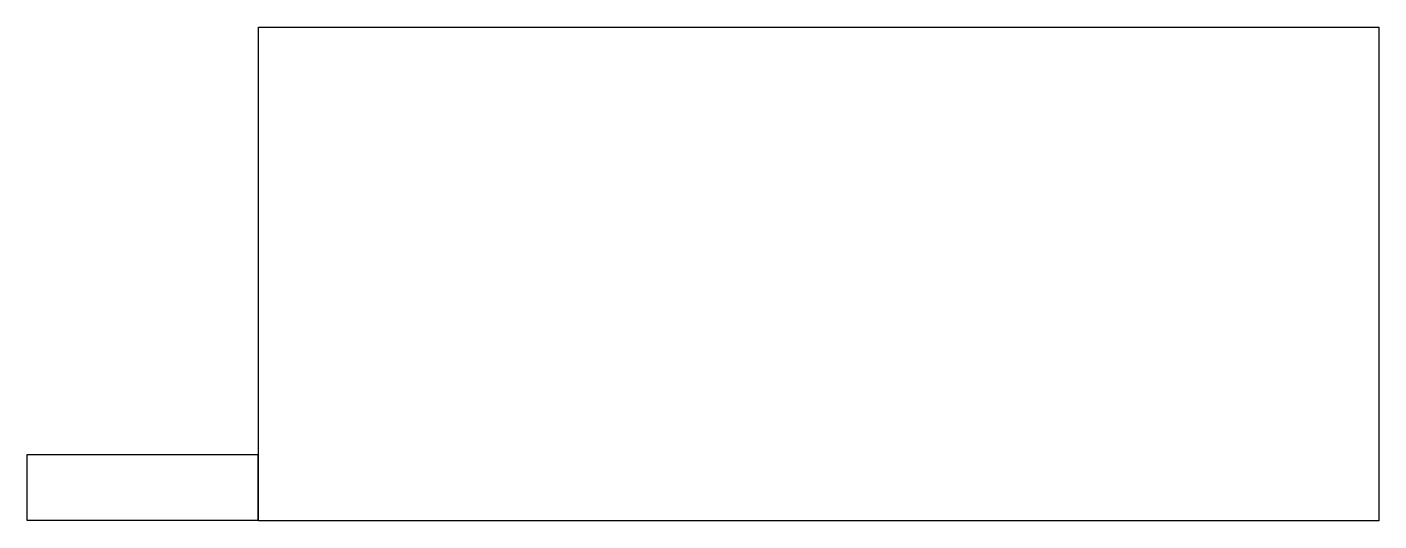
# Model space of a CAD drawing. Header units: millimetres. Extents: x 18.4 to 59.5, y 14.7 to 29.7.
import ezdxf

# ---------------------------------------------------------------- set-up
doc = ezdxf.new("R2010")
doc.units = ezdxf.units.MM
doc.layers.add('Ebene_1', color=7, linetype='CONTINUOUS')

msp = doc.modelspace()

# ---------------------------------------------------------------- linework, layer by layer
at = {"layer": 'Ebene_1', "color": 7}
for points in [[(25.464411, 29.67484), (59.464411, 29.67484), (59.464411, 14.67484), (25.464411, 14.67484)], [(18.438269, 16.69217), (25.438269, 16.69217), (25.438269, 14.69217), (18.438269, 14.69217)]]:
    msp.add_lwpolyline(points, close=True, dxfattribs=at)

doc.saveas('drawing.dxf')
